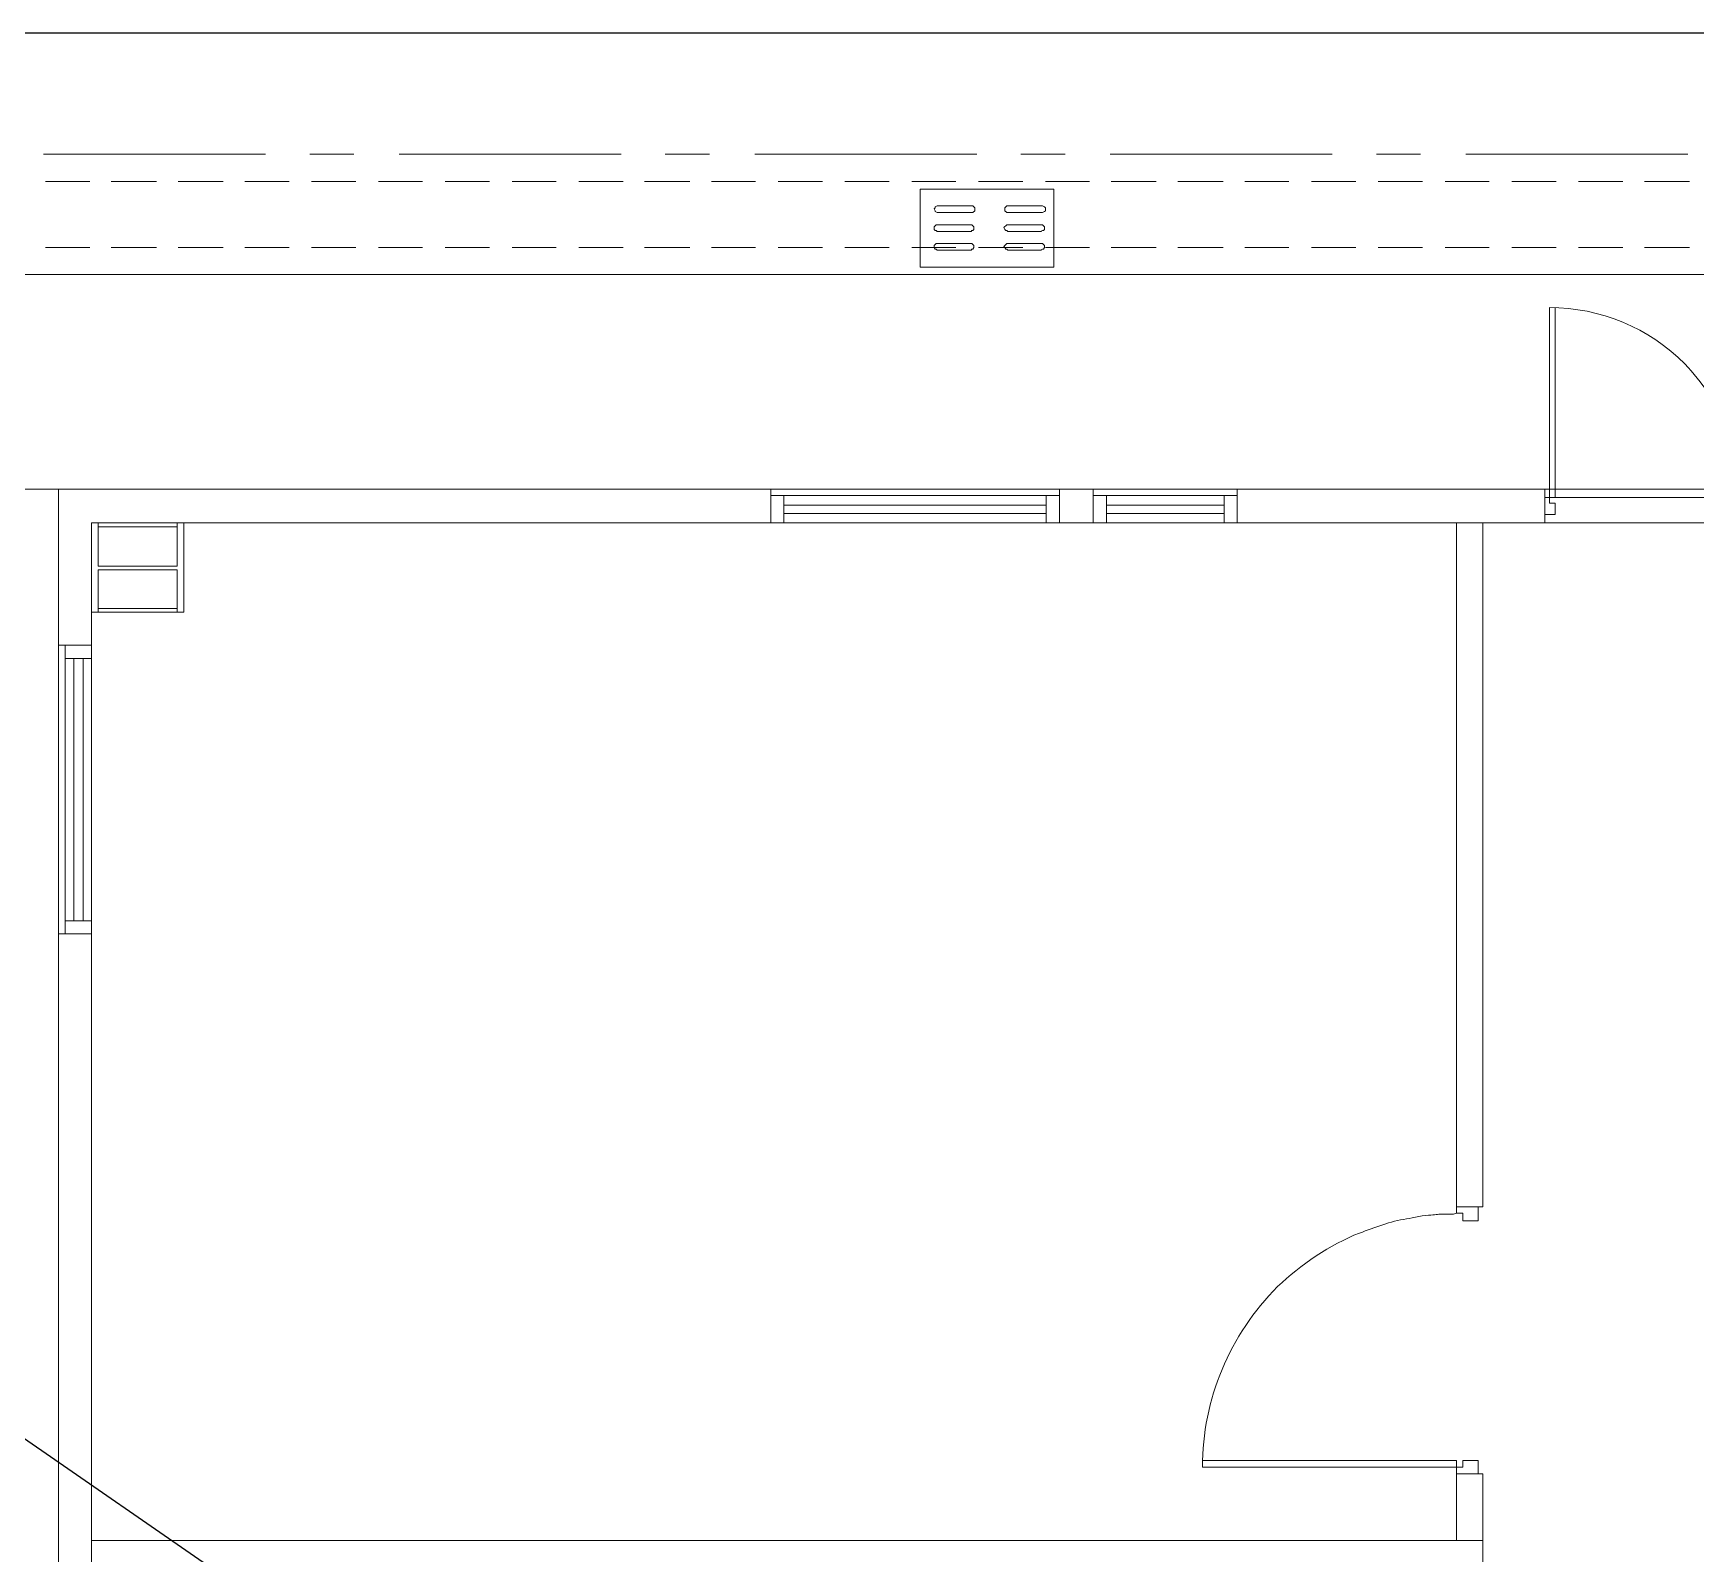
# Model space of a CAD drawing. Header units: millimetres. Extents: x -15161 to 10473752, y -72817 to 33960.
# Drawn here: x -1845 to -1096, y -16678 to -15993 of the extents above; entities that cross this region are included whole.
import ezdxf

# ---------------------------------------------------------------- set-up
doc = ezdxf.new("R2010")
doc.units = ezdxf.units.MM
doc.layers.add('PDF_幾何圖形', color=7, linetype='Continuous')
doc.layers.add('屠宰設備', color=7, linetype='Continuous')

# ---------------------------------------------------------------- blocks, each defined once
blk = doc.blocks.new('拆除後的建築底圖1131126')
at = {"layer": 'PDF_幾何圖形', "lineweight": 0}
for points in [[(9625.83, 3697.84), (9525.9, 3697.84)], [(9665.62, 3697.84), (9645.73, 3697.84)], [(9785.87, 3697.84), (9685.95, 3697.84)], [(9825.67, 3697.84), (9805.77, 3697.84)], [(9945.92, 3697.84), (9845.99, 3697.84)], [(9985.72, 3697.84), (9965.82, 3697.84)], [(10105.96, 3697.84), (10006.04, 3697.84)], [(10145.76, 3697.84), (10125.86, 3697.84)], [(10266.01, 3697.84), (10166.09, 3697.84)], [(9526.75, 3685.56), (9546.65, 3685.56)], [(9556.39, 3685.56), (9576.71, 3685.56)], [(9586.45, 3685.56), (9606.77, 3685.56)], [(9616.51, 3685.56), (9636.41, 3685.56)], [(9646.57, 3685.56), (9666.47, 3685.56)], [(9676.63, 3685.56), (9696.53, 3685.56)], [(9706.7, 3685.56), (9726.59, 3685.56)], [(9736.76, 3685.56), (9756.66, 3685.56)], [(9766.82, 3685.56), (9786.72, 3685.56)], [(9796.46, 3685.56), (9816.78, 3685.56)], [(9826.52, 3685.56), (9846.42, 3685.56)], [(9856.58, 3685.56), (9876.48, 3685.56)], [(9886.64, 3685.56), (9906.54, 3685.56)], [(9916.7, 3685.56), (9936.6, 3685.56)], [(9946.76, 3685.56), (9966.66, 3685.56)], [(9976.83, 3685.56), (9996.73, 3685.56)], [(10006.46, 3685.56), (10026.79, 3685.56)], [(10036.53, 3685.56), (10056.85, 3685.56)], [(10066.59, 3685.56), (10086.49, 3685.56)], [(10096.65, 3685.56), (10116.55, 3685.56)], [(10126.71, 3685.56), (10146.61, 3685.56)], [(10156.77, 3685.56), (10176.67, 3685.56)], [(10186.83, 3685.56), (10206.73, 3685.56)], [(10216.9, 3685.56), (10236.8, 3685.56)], [(10246.53, 3685.56), (10266.86, 3685.56)], [(9943.8, 3674.55), (9928.56, 3674.55), (9928.13, 3674.55), (9927.29, 3674.13), (9927.29, 3673.7), (9926.86, 3673.28), (9927.29, 3672.43), (9927.29, 3672.01), (9928.13, 3671.59), (9928.56, 3671.59), (9943.8, 3671.59)], [(9943.38, 3674.55), (9944.22, 3674.55), (9945.07, 3673.7), (9945.07, 3672.43), (9944.22, 3671.59), (9943.38, 3671.59)], [(9960.31, 3671.59), (9959.47, 3671.59), (9958.62, 3672.43), (9958.62, 3673.7), (9959.47, 3674.55), (9960.31, 3674.55)], [(9959.89, 3674.55), (9975.56, 3674.55)], [(9975.13, 3674.55), (9975.56, 3674.55), (9976.4, 3674.13), (9976.83, 3673.7), (9976.83, 3672.43), (9976.4, 3672.01), (9975.56, 3671.59), (9975.13, 3671.59)], [(9959.89, 3671.59), (9975.56, 3671.59)], [(9975.13, 3666.08), (9959.89, 3666.08), (9959.47, 3666.08), (9958.2, 3664.81), (9958.62, 3663.96), (9959.04, 3663.54), (9959.47, 3663.54), (9959.89, 3663.12), (9975.13, 3663.12)], [(9974.71, 3666.08), (9975.56, 3666.08), (9976.4, 3665.23), (9976.4, 3663.96), (9975.98, 3663.54), (9975.56, 3663.54), (9974.71, 3663.12)], [(9526.75, 3655.92), (9546.65, 3655.92)], [(9556.39, 3655.92), (9576.71, 3655.92)], [(9586.45, 3655.92), (9606.77, 3655.92)], [(9616.51, 3655.92), (9636.41, 3655.92)], [(9646.57, 3655.92), (9666.47, 3655.92)], [(9676.63, 3655.92), (9696.53, 3655.92)], [(9706.7, 3655.92), (9726.59, 3655.92)], [(9736.76, 3655.92), (9756.66, 3655.92)], [(9766.82, 3655.92), (9786.72, 3655.92)], [(9796.46, 3655.92), (9816.78, 3655.92)], [(9826.52, 3655.92), (9846.42, 3655.92)], [(9856.58, 3655.92), (9876.48, 3655.92)], [(9886.64, 3655.92), (9906.54, 3655.92)], [(9916.7, 3655.92), (9936.6, 3655.92)], [(9946.76, 3655.92), (9966.66, 3655.92)], [(9975.13, 3657.61), (9959.89, 3657.61), (9959.47, 3657.61), (9958.2, 3656.34), (9958.62, 3655.92), (9959.04, 3655.07), (9959.47, 3655.07), (9959.89, 3654.65), (9975.13, 3654.65)], [(9974.71, 3657.61), (9975.56, 3657.61), (9976.4, 3656.77), (9976.4, 3655.92), (9975.98, 3655.07), (9975.56, 3655.07), (9974.71, 3654.65)], [(9976.83, 3655.92), (9996.73, 3655.92)], [(10006.46, 3655.92), (10026.79, 3655.92)], [(10036.53, 3655.92), (10056.85, 3655.92)], [(10066.59, 3655.92), (10086.49, 3655.92)], [(10096.65, 3655.92), (10116.55, 3655.92)], [(10126.71, 3655.92), (10146.61, 3655.92)], [(10156.77, 3655.92), (10176.67, 3655.92)], [(10186.83, 3655.92), (10206.73, 3655.92)], [(10216.9, 3655.92), (10236.8, 3655.92)], [(10246.53, 3655.92), (10266.86, 3655.92)], [(9526.75, 3643.64), (9546.65, 3643.64)], [(9556.39, 3643.64), (9576.71, 3643.64)], [(9586.45, 3643.64), (9606.77, 3643.64)], [(9616.51, 3643.64), (9636.41, 3643.64)], [(9646.57, 3643.64), (9666.47, 3643.64)], [(9676.63, 3643.64), (9696.53, 3643.64)], [(9706.7, 3643.64), (9726.59, 3643.64)], [(9736.76, 3643.64), (9756.66, 3643.64)], [(9766.82, 3643.64), (9786.72, 3643.64)], [(9796.46, 3643.64), (9816.78, 3643.64)], [(9826.52, 3643.64), (9846.42, 3643.64)], [(9856.58, 3643.64), (9876.48, 3643.64)], [(9886.64, 3643.64), (9906.54, 3643.64)], [(9916.7, 3643.64), (9936.6, 3643.64)], [(9946.76, 3643.64), (9966.66, 3643.64)], [(9976.83, 3643.64), (9996.73, 3643.64)], [(10006.46, 3643.64), (10026.79, 3643.64)], [(10036.53, 3643.64), (10056.85, 3643.64)], [(10066.59, 3643.64), (10086.49, 3643.64)], [(10096.65, 3643.64), (10116.55, 3643.64)], [(10126.71, 3643.64), (10146.61, 3643.64)], [(10156.77, 3643.64), (10176.67, 3643.64)], [(10186.83, 3643.64), (10206.73, 3643.64)], [(10216.9, 3643.64), (10236.8, 3643.64)], [(10246.53, 3643.64), (10266.86, 3643.64)], [(9853.19, 3547.11), (9983.18, 3547.11)], [(9853.19, 3544.14), (9983.18, 3544.14)], [(9859.12, 3531.86), (9859.12, 3544.14)], [(9859.12, 3539.91), (9977.25, 3539.91)], [(9977.25, 3531.86), (9977.25, 3544.14)], [(9998.42, 3531.86), (9983.18, 3531.86), (9983.18, 3547.11), (9998.42, 3547.11)], [(10063.2, 3547.11), (9998.42, 3547.11), (9998.42, 3531.86), (10063.2, 3531.86)], [(9998.42, 3544.14), (10063.2, 3544.14)], [(10004.35, 3531.86), (10004.35, 3544.14)], [(10004.35, 3539.91), (10057.27, 3539.91)], [(10057.27, 3531.86), (10057.27, 3544.14)], [(10206.31, 3543.29), (10291.84, 3543.29), (10291.84, 3531.86), (10201.65, 3531.86), (10201.65, 3543.29), (10203.77, 3543.29), (10203.77, 3540.75), (10206.31, 3540.75), (10206.31, 3535.67), (10201.65, 3535.67)], [(9859.12, 3536.1), (9977.25, 3536.1)], [(10004.35, 3536.1), (10057.27, 3536.1)], [(9853.19, 3531.86), (9983.18, 3531.86)], [(10173.71, 3531.86), (10173.71, 3224.05), (10161.85, 3224.05), (10161.85, 3531.86)], [(9532.68, 2739.68), (9532.68, 2937.83), (9547.5, 2937.83), (9547.5, 3017.85), (9547.5, 3346.84), (9532.68, 3346.84), (9532.68, 3476.82)], [(9535.64, 3476.82), (9535.64, 3346.84)], [(9547.5, 3476.82), (9547.5, 3346.84)], [(9547.5, 3470.89), (9535.64, 3470.89)], [(9539.45, 3470.89), (9539.45, 3352.76)], [(9543.69, 3470.89), (9543.69, 3352.76)], [(9547.5, 3352.76), (9535.64, 3352.76)], [(9532.68, 3017.85), (9532.68, 3346.84)], [(10161.85, 3221.09), (10160.58, 3220.66), (10156.77, 3220.66)], [(10161.85, 3224.05), (10161.85, 3221.09), (10164.82, 3221.09), (10164.82, 3217.7), (10171.59, 3217.7), (10171.59, 3224.05)], [(10161.85, 3103.8), (10161.85, 3106.77), (10164.82, 3106.77), (10164.82, 3109.73), (10171.59, 3109.73), (10171.59, 3103.8)], [(10161.85, 3073.74), (10161.85, 3103.8), (10173.71, 3103.8), (10173.71, 3073.74), (10173.71, 2828.59), (10048.8, 2828.59), (10048.8, 2840.45), (10161.85, 2840.45), (10161.85, 3061.89), (9941.68, 3061.89), (9941.68, 2840.45), (9963.7, 2840.45), (9963.7, 2828.59), (9929.83, 2828.59), (9929.83, 3061.89), (9547.5, 3061.89)], [(10173.71, 3073.74), (9547.5, 3073.74)]]:
    blk.add_lwpolyline(points, dxfattribs=at)
at = {"layer": 'PDF_幾何圖形', "lineweight": 13}
for points in [[(9625.83, 3697.84), (9525.9, 3697.84)], [(9665.62, 3697.84), (9645.73, 3697.84)], [(9785.87, 3697.84), (9685.95, 3697.84)], [(9825.67, 3697.84), (9805.77, 3697.84)], [(9945.92, 3697.84), (9845.99, 3697.84)], [(9985.72, 3697.84), (9965.82, 3697.84)], [(10105.96, 3697.84), (10006.04, 3697.84)], [(10145.76, 3697.84), (10125.86, 3697.84)], [(10266.01, 3697.84), (10166.09, 3697.84)]]:
    blk.add_lwpolyline(points, dxfattribs=at)
at = {"layer": 'PDF_幾何圖形', "lineweight": 0}
for points in [[(9920.51, 3682.17), (9920.51, 3647.03), (9980.64, 3647.03), (9980.64, 3682.17)], [(9943.38, 3663.12), (9943.8, 3663.54), (9944.22, 3663.54), (9944.65, 3663.96), (9944.65, 3665.23), (9943.8, 3666.08), (9943.38, 3666.08), (9928.13, 3666.08), (9927.71, 3666.08), (9926.86, 3665.23), (9926.86, 3663.96), (9927.29, 3663.54), (9927.71, 3663.54), (9928.13, 3663.12)], [(9943.38, 3654.65), (9943.8, 3655.07), (9944.22, 3655.07), (9944.65, 3655.92), (9944.65, 3656.77), (9943.8, 3657.61), (9943.38, 3657.61), (9928.13, 3657.61), (9927.71, 3657.61), (9926.86, 3656.77), (9926.86, 3655.92), (9927.29, 3655.07), (9927.71, 3655.07), (9928.13, 3654.65)], [(11419.36, 3643.64), (11419.36, 3605.96), (11339.34, 3605.96), (11339.34, 3643.64), (9474.25, 3643.64), (9474.25, 3617.81), (9448.42, 3617.81), (9448.42, 3547.11), (12604.46, 3547.11), (12604.46, 3539.48), (12739.53, 3539.48), (12739.53, 3028.86), (13204.85, 3028.86), (13204.85, 2247.68), (13491.91, 2247.68), (13361.51, 3136.4), (13110.01, 3099.57), (13035.49, 3611.04), (13009.24, 3607.23), (13003.73, 3643.64)], [(9532.68, 3547.11), (9532.68, -46.74), (9448.42, -46.74), (9448.42, 3547.11)], [(9547.5, 3476.82), (9547.5, 3531.86), (9853.19, 3531.86), (9853.19, 3547.11), (9532.68, 3547.11), (9532.68, 3476.82)], [(10063.2, 3531.86), (10201.65, 3531.86), (10201.65, 3547.11), (10063.2, 3547.11)], [(9586.03, 3491.64), (9588.99, 3491.64), (9588.99, 3531.86), (9586.03, 3531.86), (9586.03, 3512.39), (9550.46, 3512.39), (9550.46, 3531.86), (9547.5, 3531.86), (9547.5, 3491.64), (9550.46, 3491.64), (9550.46, 3510.69), (9586.03, 3510.69)], [(9550.46, 3530.17), (9550.46, 3531.86), (9586.03, 3531.86), (9586.03, 3530.17)], [(9550.46, 3491.64), (9550.46, 3493.33), (9586.03, 3493.33), (9586.03, 3491.64)]]:
    blk.add_lwpolyline(points, close=True, dxfattribs=at)
for points in [[(10264.74, 3603.42, 0.199403), (10203.77, 3628.82), (10203.77, 3543.29), (10206.31, 3543.29), (10206.31, 3628.82)], [(10081.41, 3188.06, 0.198489), (10047.53, 3106.77), (10161.85, 3106.77), (10161.85, 3109.73), (10047.53, 3109.73)]]:
    blk.add_lwpolyline(points, format="xyb", dxfattribs=at)
for points in [[(10282.95, 3575.47), (10279.11, 3586.1), (10272.43, 3595.1), (10264.74, 3603.42)], [(10139.41, 3218.54), (10132.25, 3217.66), (10125.09, 3214.59), (10118.24, 3212.19)], [(10150.42, 3220.24), (10147.69, 3220.27), (10142.24, 3219.12), (10139.41, 3218.54)], [(10156.77, 3220.66), (10153.33, 3220.88), (10153.12, 3220.4), (10150.42, 3220.24)], [(10118.24, 3212.19), (10105.08, 3207.07), (10091.63, 3197.86), (10081.41, 3188.06)]]:
    blk.add_open_spline(points, degree=3, dxfattribs=at)
blk = doc.blocks.new('圖框')
blk.add_lwpolyline([(206758.92, -122222.27), (206758.92, -127877.97), (214925.99, -127877.97), (214925.99, -122222.27)], close=True)

msp = doc.modelspace()

# ---------------------------------------------------------------- linework, layer by layer
at = {"color": 230}
msp.add_line((-2764.4316, -15993.257), (3296.1753, -20179.8481), dxfattribs=at)

# ---------------------------------------------------------------- block references
at = {"color": 30}
msp.add_blockref('拆除後的建築底圖1131126', (-11365.8362, -19745.5675), dxfattribs=at)
at = {"layer": '屠宰設備', "color": 190, "xscale": 0.75, "yscale": 0.75, "zscale": 0.75}
msp.add_blockref('圖框', (-157833.6238, 75673.448), dxfattribs=at)

doc.saveas('drawing.dxf')
